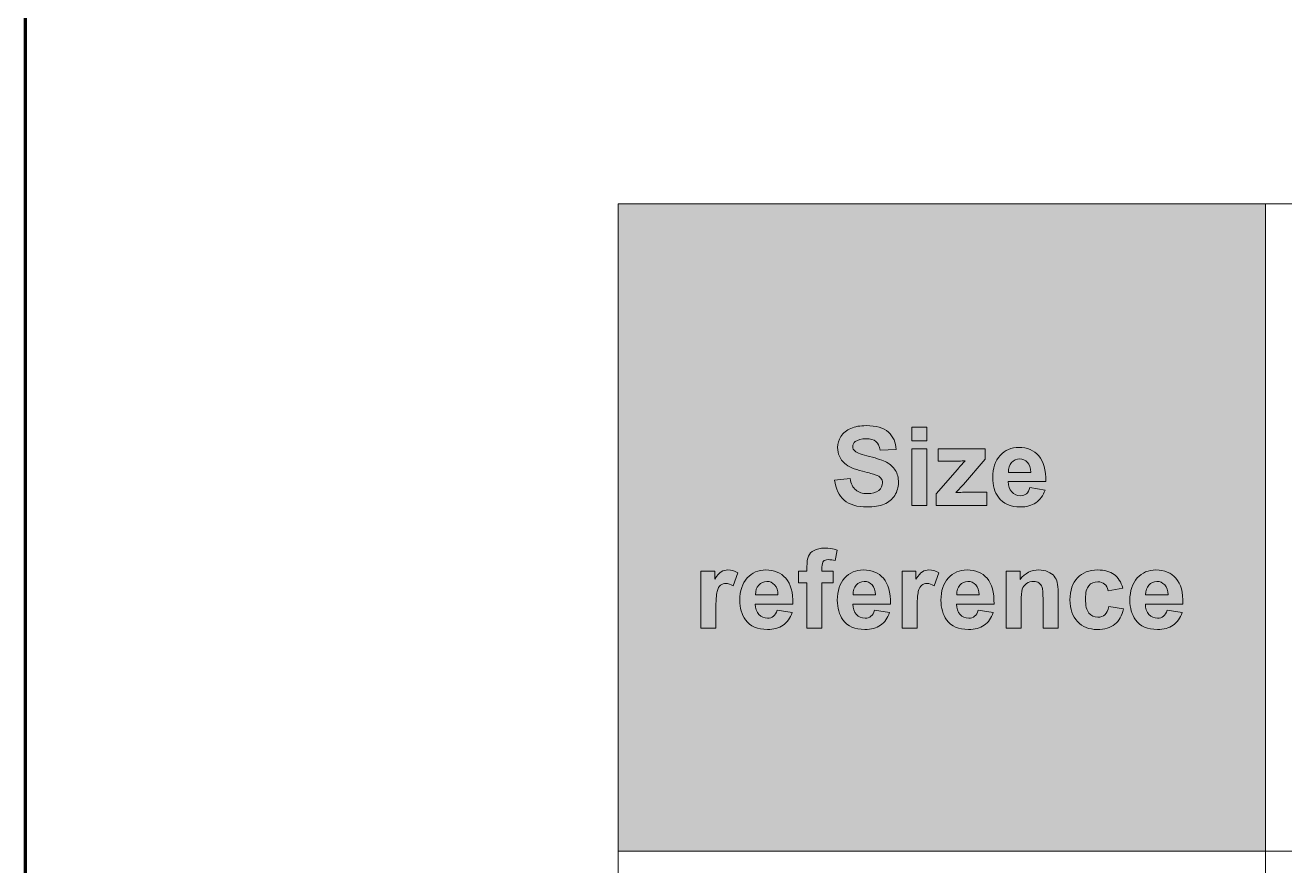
# Model space of a CAD drawing. Header units: millimetres. Extents: x 0 to 420, y -400 to 0.
# Drawn here: x -0.1 to 97.2, y -352.4 to -287.5 of the extents above; entities that cross this region are included whole.
import ezdxf

# ---------------------------------------------------------------- set-up
doc = ezdxf.new("R2010")
doc.units = ezdxf.units.MM
doc.header["$MEASUREMENT"] = 0
doc.layers.add('Layer 1', color=7, linetype='Continuous')

msp = doc.modelspace()

# ---------------------------------------------------------------- hatches: boundary and pattern name
at = {"layer": 'Layer 1', "true_color": 0xed3237}
msp.add_hatch(color=240, dxfattribs=at).paths.add_polyline_path([(45.724, -351.293), (95.724, -351.293), (95.724, -301.293), (45.724, -301.293)])
at = {"layer": 'Layer 1', "true_color": 0xfefefe}
h = msp.add_hatch(color=7, dxfattribs=at)
edge = h.paths.add_edge_path()
edge.add_spline(control_points=[(62.453, -322.635), (62.453, -322.635), (63.647, -322.516), (63.647, -322.516), (63.719, -322.915), (63.862, -323.208), (64.081, -323.395), (64.3, -323.583), (64.595, -323.676), (64.966, -323.676), (65.358, -323.676), (65.655, -323.593), (65.853, -323.426), (66.052, -323.26), (66.153, -323.065), (66.153, -322.842), (66.153, -322.698), (66.11, -322.577), (66.027, -322.475), (65.944, -322.375), (65.797, -322.288), (65.588, -322.214), (65.446, -322.163), (65.121, -322.076), (64.613, -321.949), (63.96, -321.785), (63.501, -321.585), (63.237, -321.346), (62.866, -321.012), (62.681, -320.604), (62.681, -320.123), (62.681, -319.814), (62.769, -319.523), (62.942, -319.254), (63.117, -318.984), (63.368, -318.78), (63.697, -318.638), (64.026, -318.497), (64.421, -318.427), (64.887, -318.427), (65.645, -318.427), (66.216, -318.595), (66.599, -318.932), (66.982, -319.269), (67.183, -319.718), (67.203, -320.281), (67.203, -320.281), (65.975, -320.323), (65.975, -320.323), (65.923, -320.01), (65.811, -319.786), (65.64, -319.649), (65.47, -319.512), (65.213, -319.443), (64.871, -319.443), (64.519, -319.443), (64.242, -319.516), (64.043, -319.663), (63.915, -319.757), (63.85, -319.883), (63.85, -320.041), (63.85, -320.185), (63.91, -320.308), (64.032, -320.409), (64.186, -320.541), (64.559, -320.676), (65.154, -320.817), (65.748, -320.957), (66.187, -321.104), (66.47, -321.253), (66.755, -321.404), (66.978, -321.609), (67.139, -321.87), (67.3, -322.131), (67.38, -322.453), (67.38, -322.835), (67.38, -323.182), (67.284, -323.508), (67.091, -323.812), (66.898, -324.115), (66.625, -324.341), (66.273, -324.488), (65.92, -324.636), (65.48, -324.709), (64.953, -324.709), (64.187, -324.709), (63.599, -324.533), (63.188, -324.179), (62.777, -323.826), (62.533, -323.311), (62.453, -322.635), (62.453, -322.635), (62.453, -322.635), (62.453, -322.635)], knot_values=[0, 0, 0, 0, 1, 1, 1, 2, 2, 2, 3, 3, 3, 4, 4, 4, 5, 5, 5, 6, 6, 6, 7, 7, 7, 8, 8, 8, 9, 9, 9, 10, 10, 10, 11, 11, 11, 12, 12, 12, 13, 13, 13, 14, 14, 14, 15, 15, 15, 16, 16, 16, 17, 17, 17, 18, 18, 18, 19, 19, 19, 20, 20, 20, 21, 21, 21, 22, 22, 22, 23, 23, 23, 24, 24, 24, 25, 25, 25, 26, 26, 26, 27, 27, 27, 28, 28, 28, 29, 29, 29, 30, 30, 30, 31, 31, 31, 31], degree=3, periodic=1)
h.paths.add_polyline_path([(68.413, -319.612), (68.413, -318.537), (69.573, -318.537), (69.573, -319.612)])
h.paths.add_polyline_path([(68.413, -324.599), (68.413, -320.205), (69.573, -320.205), (69.573, -324.599)])
edge = h.paths.add_edge_path()
edge.add_spline(control_points=[(70.291, -324.599), (70.291, -324.599), (70.291, -323.685), (70.291, -323.685), (70.291, -323.685), (71.935, -321.801), (71.935, -321.801), (72.206, -321.492), (72.405, -321.274), (72.535, -321.145), (72.4, -321.153), (72.222, -321.159), (72.002, -321.162), (72.002, -321.162), (70.452, -321.17), (70.452, -321.17), (70.452, -321.17), (70.452, -320.205), (70.452, -320.205), (70.452, -320.205), (74.084, -320.205), (74.084, -320.205), (74.084, -320.205), (74.084, -321.026), (74.084, -321.026), (74.084, -321.026), (72.407, -322.959), (72.407, -322.959), (72.407, -322.959), (71.815, -323.6), (71.815, -323.6), (72.137, -323.583), (72.338, -323.575), (72.415, -323.575), (72.415, -323.575), (74.211, -323.575), (74.211, -323.575), (74.211, -323.575), (74.211, -324.599), (74.211, -324.599), (74.211, -324.599), (70.291, -324.599), (70.291, -324.599), (70.291, -324.599), (70.291, -324.599), (70.291, -324.599)], knot_values=[0, 0, 0, 0, 1, 1, 1, 2, 2, 2, 3, 3, 3, 4, 4, 4, 5, 5, 5, 6, 6, 6, 7, 7, 7, 8, 8, 8, 9, 9, 9, 10, 10, 10, 11, 11, 11, 12, 12, 12, 13, 13, 13, 14, 14, 14, 15, 15, 15, 15], degree=3, periodic=1)
edge = h.paths.add_edge_path()
edge.add_spline(control_points=[(77.539, -323.21), (77.539, -323.21), (78.699, -323.405), (78.699, -323.405), (78.551, -323.83), (78.315, -324.153), (77.995, -324.376), (77.673, -324.598), (77.271, -324.709), (76.79, -324.709), (76.026, -324.709), (75.46, -324.459), (75.095, -323.96), (74.806, -323.559), (74.66, -323.054), (74.66, -322.443), (74.66, -321.715), (74.851, -321.143), (75.23, -320.731), (75.61, -320.318), (76.091, -320.112), (76.673, -320.112), (77.325, -320.112), (77.84, -320.328), (78.218, -320.759), (78.595, -321.191), (78.775, -321.853), (78.758, -322.745), (78.758, -322.745), (75.854, -322.745), (75.854, -322.745), (75.863, -323.089), (75.956, -323.357), (76.135, -323.549), (76.313, -323.741), (76.536, -323.837), (76.801, -323.837), (76.983, -323.837), (77.135, -323.788), (77.258, -323.689), (77.382, -323.59), (77.476, -323.431), (77.539, -323.21), (77.539, -323.21), (77.539, -323.21), (77.539, -323.21)], knot_values=[0, 0, 0, 0, 1, 1, 1, 2, 2, 2, 3, 3, 3, 4, 4, 4, 5, 5, 5, 6, 6, 6, 7, 7, 7, 8, 8, 8, 9, 9, 9, 10, 10, 10, 11, 11, 11, 12, 12, 12, 13, 13, 13, 14, 14, 14, 15, 15, 15, 15], degree=3, periodic=1)
edge = h.paths.add_edge_path()
edge.add_spline(control_points=[(77.607, -322.034), (77.598, -321.696), (77.512, -321.44), (77.347, -321.264), (77.182, -321.088), (76.982, -321.001), (76.745, -321.001), (76.492, -321.001), (76.283, -321.094), (76.118, -321.279), (75.953, -321.463), (75.873, -321.716), (75.875, -322.034), (75.875, -322.034), (77.607, -322.034), (77.607, -322.034), (77.607, -322.034), (77.607, -322.034), (77.607, -322.034)], knot_values=[0, 0, 0, 0, 1, 1, 1, 2, 2, 2, 3, 3, 3, 4, 4, 4, 5, 5, 5, 6, 6, 6, 6], degree=3, periodic=1)
edge = h.paths.add_edge_path()
edge.add_spline(control_points=[(53.283, -334.058), (53.283, -334.058), (52.123, -334.058), (52.123, -334.058), (52.123, -334.058), (52.123, -329.663), (52.123, -329.663), (52.123, -329.663), (53.199, -329.663), (53.199, -329.663), (53.199, -329.663), (53.199, -330.287), (53.199, -330.287), (53.383, -329.992), (53.55, -329.799), (53.698, -329.707), (53.846, -329.615), (54.014, -329.57), (54.202, -329.57), (54.467, -329.57), (54.723, -329.644), (54.968, -329.789), (54.968, -329.789), (54.608, -330.802), (54.608, -330.802), (54.412, -330.675), (54.23, -330.612), (54.062, -330.612), (53.899, -330.612), (53.76, -330.657), (53.647, -330.746), (53.534, -330.836), (53.446, -330.997), (53.381, -331.231), (53.316, -331.465), (53.283, -331.957), (53.283, -332.703), (53.283, -332.703), (53.283, -334.058), (53.283, -334.058), (53.283, -334.058), (53.283, -334.058), (53.283, -334.058)], knot_values=[0, 0, 0, 0, 1, 1, 1, 2, 2, 2, 3, 3, 3, 4, 4, 4, 5, 5, 5, 6, 6, 6, 7, 7, 7, 8, 8, 8, 9, 9, 9, 10, 10, 10, 11, 11, 11, 12, 12, 12, 13, 13, 13, 14, 14, 14, 14], degree=3, periodic=1)
edge = h.paths.add_edge_path()
edge.add_spline(control_points=[(58.009, -332.669), (58.009, -332.669), (59.169, -332.864), (59.169, -332.864), (59.021, -333.289), (58.785, -333.612), (58.465, -333.835), (58.143, -334.056), (57.741, -334.168), (57.26, -334.168), (56.497, -334.168), (55.931, -333.918), (55.565, -333.418), (55.276, -333.018), (55.13, -332.512), (55.13, -331.901), (55.13, -331.173), (55.321, -330.602), (55.701, -330.19), (56.08, -329.776), (56.561, -329.57), (57.143, -329.57), (57.795, -329.57), (58.31, -329.786), (58.688, -330.218), (59.065, -330.65), (59.245, -331.312), (59.228, -332.203), (59.228, -332.203), (56.324, -332.203), (56.324, -332.203), (56.333, -332.548), (56.426, -332.816), (56.605, -333.008), (56.783, -333.2), (57.006, -333.296), (57.271, -333.296), (57.453, -333.296), (57.606, -333.246), (57.728, -333.147), (57.853, -333.049), (57.946, -332.889), (58.009, -332.669), (58.009, -332.669), (58.009, -332.669), (58.009, -332.669)], knot_values=[0, 0, 0, 0, 1, 1, 1, 2, 2, 2, 3, 3, 3, 4, 4, 4, 5, 5, 5, 6, 6, 6, 7, 7, 7, 8, 8, 8, 9, 9, 9, 10, 10, 10, 11, 11, 11, 12, 12, 12, 13, 13, 13, 14, 14, 14, 15, 15, 15, 15], degree=3, periodic=1)
edge = h.paths.add_edge_path()
edge.add_spline(control_points=[(58.077, -331.492), (58.068, -331.155), (57.982, -330.898), (57.817, -330.723), (57.652, -330.547), (57.452, -330.459), (57.215, -330.459), (56.962, -330.459), (56.753, -330.552), (56.588, -330.737), (56.423, -330.922), (56.343, -331.175), (56.345, -331.492), (56.345, -331.492), (58.077, -331.492), (58.077, -331.492), (58.077, -331.492), (58.077, -331.492), (58.077, -331.492)], knot_values=[0, 0, 0, 0, 1, 1, 1, 2, 2, 2, 3, 3, 3, 4, 4, 4, 5, 5, 5, 6, 6, 6, 6], degree=3, periodic=1)
edge = h.paths.add_edge_path()
edge.add_spline(control_points=[(59.67, -329.663), (59.67, -329.663), (60.314, -329.663), (60.314, -329.663), (60.314, -329.663), (60.314, -329.332), (60.314, -329.332), (60.314, -328.962), (60.353, -328.686), (60.432, -328.503), (60.511, -328.32), (60.657, -328.172), (60.868, -328.058), (61.081, -327.943), (61.349, -327.885), (61.674, -327.885), (62.005, -327.885), (62.331, -327.935), (62.65, -328.034), (62.65, -328.034), (62.502, -328.841), (62.502, -328.841), (62.313, -328.797), (62.131, -328.774), (61.956, -328.774), (61.784, -328.774), (61.661, -328.814), (61.586, -328.893), (61.512, -328.972), (61.474, -329.124), (61.474, -329.35), (61.474, -329.35), (61.474, -329.663), (61.474, -329.663), (61.474, -329.663), (62.346, -329.663), (62.346, -329.663), (62.346, -329.663), (62.346, -330.578), (62.346, -330.578), (62.346, -330.578), (61.474, -330.578), (61.474, -330.578), (61.474, -330.578), (61.474, -334.058), (61.474, -334.058), (61.474, -334.058), (60.314, -334.058), (60.314, -334.058), (60.314, -334.058), (60.314, -330.578), (60.314, -330.578), (60.314, -330.578), (59.67, -330.578), (59.67, -330.578), (59.67, -330.578), (59.67, -329.663), (59.67, -329.663), (59.67, -329.663), (59.67, -329.663), (59.67, -329.663)], knot_values=[0, 0, 0, 0, 1, 1, 1, 2, 2, 2, 3, 3, 3, 4, 4, 4, 5, 5, 5, 6, 6, 6, 7, 7, 7, 8, 8, 8, 9, 9, 9, 10, 10, 10, 11, 11, 11, 12, 12, 12, 13, 13, 13, 14, 14, 14, 15, 15, 15, 16, 16, 16, 17, 17, 17, 18, 18, 18, 19, 19, 19, 20, 20, 20, 20], degree=3, periodic=1)
edge = h.paths.add_edge_path()
edge.add_spline(control_points=[(65.538, -332.669), (65.538, -332.669), (66.698, -332.864), (66.698, -332.864), (66.549, -333.289), (66.314, -333.612), (65.993, -333.835), (65.672, -334.056), (65.269, -334.168), (64.788, -334.168), (64.025, -334.168), (63.459, -333.918), (63.093, -333.418), (62.804, -333.018), (62.659, -332.512), (62.659, -331.901), (62.659, -331.173), (62.849, -330.602), (63.229, -330.19), (63.609, -329.776), (64.09, -329.57), (64.671, -329.57), (65.323, -329.57), (65.838, -329.786), (66.216, -330.218), (66.593, -330.65), (66.774, -331.312), (66.757, -332.203), (66.757, -332.203), (63.853, -332.203), (63.853, -332.203), (63.861, -332.548), (63.954, -332.816), (64.133, -333.008), (64.311, -333.2), (64.534, -333.296), (64.799, -333.296), (64.981, -333.296), (65.134, -333.246), (65.257, -333.147), (65.381, -333.049), (65.474, -332.889), (65.538, -332.669), (65.538, -332.669), (65.538, -332.669), (65.538, -332.669)], knot_values=[0, 0, 0, 0, 1, 1, 1, 2, 2, 2, 3, 3, 3, 4, 4, 4, 5, 5, 5, 6, 6, 6, 7, 7, 7, 8, 8, 8, 9, 9, 9, 10, 10, 10, 11, 11, 11, 12, 12, 12, 13, 13, 13, 14, 14, 14, 15, 15, 15, 15], degree=3, periodic=1)
edge = h.paths.add_edge_path()
edge.add_spline(control_points=[(65.605, -331.492), (65.597, -331.155), (65.511, -330.898), (65.346, -330.723), (65.18, -330.547), (64.98, -330.459), (64.743, -330.459), (64.49, -330.459), (64.282, -330.552), (64.117, -330.737), (63.951, -330.922), (63.871, -331.175), (63.874, -331.492), (63.874, -331.492), (65.605, -331.492), (65.605, -331.492), (65.605, -331.492), (65.605, -331.492), (65.605, -331.492)], knot_values=[0, 0, 0, 0, 1, 1, 1, 2, 2, 2, 3, 3, 3, 4, 4, 4, 5, 5, 5, 6, 6, 6, 6], degree=3, periodic=1)
edge = h.paths.add_edge_path()
edge.add_spline(control_points=[(68.816, -334.058), (68.816, -334.058), (67.656, -334.058), (67.656, -334.058), (67.656, -334.058), (67.656, -329.663), (67.656, -329.663), (67.656, -329.663), (68.731, -329.663), (68.731, -329.663), (68.731, -329.663), (68.731, -330.287), (68.731, -330.287), (68.916, -329.992), (69.082, -329.799), (69.23, -329.707), (69.379, -329.615), (69.547, -329.57), (69.734, -329.57), (70, -329.57), (70.255, -329.644), (70.5, -329.789), (70.5, -329.789), (70.141, -330.802), (70.141, -330.802), (69.944, -330.675), (69.762, -330.612), (69.594, -330.612), (69.431, -330.612), (69.293, -330.657), (69.18, -330.746), (69.067, -330.836), (68.978, -330.997), (68.913, -331.231), (68.848, -331.465), (68.816, -331.957), (68.816, -332.703), (68.816, -332.703), (68.816, -334.058), (68.816, -334.058), (68.816, -334.058), (68.816, -334.058), (68.816, -334.058)], knot_values=[0, 0, 0, 0, 1, 1, 1, 2, 2, 2, 3, 3, 3, 4, 4, 4, 5, 5, 5, 6, 6, 6, 7, 7, 7, 8, 8, 8, 9, 9, 9, 10, 10, 10, 11, 11, 11, 12, 12, 12, 13, 13, 13, 14, 14, 14, 14], degree=3, periodic=1)
edge = h.paths.add_edge_path()
edge.add_spline(control_points=[(73.541, -332.669), (73.541, -332.669), (74.701, -332.864), (74.701, -332.864), (74.553, -333.289), (74.318, -333.612), (73.997, -333.835), (73.675, -334.056), (73.273, -334.168), (72.792, -334.168), (72.029, -334.168), (71.463, -333.918), (71.097, -333.418), (70.808, -333.018), (70.663, -332.512), (70.663, -331.901), (70.663, -331.173), (70.853, -330.602), (71.233, -330.19), (71.612, -329.776), (72.094, -329.57), (72.675, -329.57), (73.327, -329.57), (73.842, -329.786), (74.22, -330.218), (74.597, -330.65), (74.778, -331.312), (74.761, -332.203), (74.761, -332.203), (71.856, -332.203), (71.856, -332.203), (71.865, -332.548), (71.958, -332.816), (72.137, -333.008), (72.315, -333.2), (72.538, -333.296), (72.803, -333.296), (72.985, -333.296), (73.138, -333.246), (73.261, -333.147), (73.385, -333.049), (73.478, -332.889), (73.541, -332.669), (73.541, -332.669), (73.541, -332.669), (73.541, -332.669)], knot_values=[0, 0, 0, 0, 1, 1, 1, 2, 2, 2, 3, 3, 3, 4, 4, 4, 5, 5, 5, 6, 6, 6, 7, 7, 7, 8, 8, 8, 9, 9, 9, 10, 10, 10, 11, 11, 11, 12, 12, 12, 13, 13, 13, 14, 14, 14, 15, 15, 15, 15], degree=3, periodic=1)
edge = h.paths.add_edge_path()
edge.add_spline(control_points=[(73.609, -331.492), (73.601, -331.155), (73.515, -330.898), (73.349, -330.723), (73.184, -330.547), (72.984, -330.459), (72.747, -330.459), (72.494, -330.459), (72.286, -330.552), (72.12, -330.737), (71.955, -330.922), (71.875, -331.175), (71.878, -331.492), (71.878, -331.492), (73.609, -331.492), (73.609, -331.492), (73.609, -331.492), (73.609, -331.492), (73.609, -331.492)], knot_values=[0, 0, 0, 0, 1, 1, 1, 2, 2, 2, 3, 3, 3, 4, 4, 4, 5, 5, 5, 6, 6, 6, 6], degree=3, periodic=1)
edge = h.paths.add_edge_path()
edge.add_spline(control_points=[(79.707, -334.058), (79.707, -334.058), (78.547, -334.058), (78.547, -334.058), (78.547, -334.058), (78.547, -331.818), (78.547, -331.818), (78.547, -331.344), (78.521, -331.038), (78.472, -330.9), (78.421, -330.76), (78.341, -330.653), (78.228, -330.575), (78.115, -330.497), (77.979, -330.459), (77.821, -330.459), (77.618, -330.459), (77.436, -330.514), (77.275, -330.624), (77.113, -330.734), (77.003, -330.881), (76.944, -331.062), (76.883, -331.244), (76.853, -331.58), (76.853, -332.071), (76.853, -332.071), (76.853, -334.058), (76.853, -334.058), (76.853, -334.058), (75.693, -334.058), (75.693, -334.058), (75.693, -334.058), (75.693, -329.663), (75.693, -329.663), (75.693, -329.663), (76.769, -329.663), (76.769, -329.663), (76.769, -329.663), (76.769, -330.308), (76.769, -330.308), (77.154, -329.816), (77.638, -329.57), (78.223, -329.57), (78.48, -329.57), (78.716, -329.617), (78.929, -329.709), (79.144, -329.802), (79.304, -329.919), (79.413, -330.061), (79.523, -330.205), (79.599, -330.368), (79.642, -330.55), (79.685, -330.732), (79.707, -330.991), (79.707, -331.33), (79.707, -331.33), (79.707, -334.058), (79.707, -334.058), (79.707, -334.058), (79.707, -334.058), (79.707, -334.058)], knot_values=[0, 0, 0, 0, 1, 1, 1, 2, 2, 2, 3, 3, 3, 4, 4, 4, 5, 5, 5, 6, 6, 6, 7, 7, 7, 8, 8, 8, 9, 9, 9, 10, 10, 10, 11, 11, 11, 12, 12, 12, 13, 13, 13, 14, 14, 14, 15, 15, 15, 16, 16, 16, 17, 17, 17, 18, 18, 18, 19, 19, 19, 20, 20, 20, 20], degree=3, periodic=1)
edge = h.paths.add_edge_path()
edge.add_spline(control_points=[(84.709, -330.967), (84.709, -330.967), (83.566, -331.171), (83.566, -331.171), (83.528, -330.943), (83.44, -330.773), (83.303, -330.657), (83.167, -330.543), (82.99, -330.485), (82.773, -330.485), (82.484, -330.485), (82.252, -330.585), (82.08, -330.785), (81.908, -330.986), (81.822, -331.32), (81.822, -331.79), (81.822, -332.312), (81.909, -332.68), (82.084, -332.896), (82.259, -333.112), (82.493, -333.219), (82.787, -333.219), (83.007, -333.219), (83.188, -333.156), (83.327, -333.03), (83.469, -332.905), (83.567, -332.689), (83.625, -332.381), (83.625, -332.381), (84.768, -332.576), (84.768, -332.576), (84.65, -333.101), (84.423, -333.497), (84.087, -333.766), (83.751, -334.034), (83.301, -334.168), (82.735, -334.168), (82.094, -334.168), (81.582, -333.965), (81.201, -333.56), (80.818, -333.153), (80.628, -332.592), (80.628, -331.873), (80.628, -331.147), (80.82, -330.582), (81.202, -330.177), (81.585, -329.772), (82.103, -329.57), (82.756, -329.57), (83.289, -329.57), (83.714, -329.686), (84.03, -329.916), (84.345, -330.146), (84.571, -330.496), (84.709, -330.967), (84.709, -330.967), (84.709, -330.967), (84.709, -330.967)], knot_values=[0, 0, 0, 0, 1, 1, 1, 2, 2, 2, 3, 3, 3, 4, 4, 4, 5, 5, 5, 6, 6, 6, 7, 7, 7, 8, 8, 8, 9, 9, 9, 10, 10, 10, 11, 11, 11, 12, 12, 12, 13, 13, 13, 14, 14, 14, 15, 15, 15, 16, 16, 16, 17, 17, 17, 18, 18, 18, 19, 19, 19, 19], degree=3, periodic=1)
edge = h.paths.add_edge_path()
edge.add_spline(control_points=[(88.131, -332.669), (88.131, -332.669), (89.291, -332.864), (89.291, -332.864), (89.143, -333.289), (88.907, -333.612), (88.587, -333.835), (88.265, -334.056), (87.863, -334.168), (87.382, -334.168), (86.618, -334.168), (86.052, -333.918), (85.687, -333.418), (85.398, -333.018), (85.252, -332.512), (85.252, -331.901), (85.252, -331.173), (85.443, -330.602), (85.822, -330.19), (86.202, -329.776), (86.683, -329.57), (87.264, -329.57), (87.916, -329.57), (88.432, -329.786), (88.81, -330.218), (89.186, -330.65), (89.367, -331.312), (89.35, -332.203), (89.35, -332.203), (86.446, -332.203), (86.446, -332.203), (86.455, -332.548), (86.548, -332.816), (86.727, -333.008), (86.905, -333.2), (87.128, -333.296), (87.393, -333.296), (87.575, -333.296), (87.727, -333.246), (87.85, -333.147), (87.974, -333.049), (88.067, -332.889), (88.131, -332.669), (88.131, -332.669), (88.131, -332.669), (88.131, -332.669)], knot_values=[0, 0, 0, 0, 1, 1, 1, 2, 2, 2, 3, 3, 3, 4, 4, 4, 5, 5, 5, 6, 6, 6, 7, 7, 7, 8, 8, 8, 9, 9, 9, 10, 10, 10, 11, 11, 11, 12, 12, 12, 13, 13, 13, 14, 14, 14, 15, 15, 15, 15], degree=3, periodic=1)
edge = h.paths.add_edge_path()
edge.add_spline(control_points=[(88.199, -331.492), (88.19, -331.155), (88.104, -330.898), (87.939, -330.723), (87.774, -330.547), (87.573, -330.459), (87.336, -330.459), (87.084, -330.459), (86.875, -330.552), (86.71, -330.737), (86.545, -330.922), (86.464, -331.175), (86.467, -331.492), (86.467, -331.492), (88.199, -331.492), (88.199, -331.492)], knot_values=[0, 0, 0, 0, 1, 1, 1, 2, 2, 2, 3, 3, 3, 4, 4, 4, 5, 5, 5, 5], degree=3, periodic=1)

# ---------------------------------------------------------------- linework, layer by layer
at = {"color": 1, "lineweight": 211, "true_color": 0xff0000}
msp.add_open_spline([(25.206, -0.067), (25.206, -0.067), (394.678, -0.067), (394.678, -0.067), (408.573, -0.067), (419.942, -11.436), (419.942, -25.331), (419.942, -25.331), (419.942, -374.804), (419.942, -374.804), (419.942, -388.699), (408.573, -400.067), (394.678, -400.067), (394.678, -400.067), (25.206, -400.067), (25.206, -400.067), (11.311, -400.067), (-0.058, -388.699), (-0.058, -374.804), (-0.058, -374.804), (-0.058, -25.331), (-0.058, -25.331), (-0.058, -11.436), (11.311, -0.067), (25.206, -0.067)], degree=3, knots=[0, 0, 0, 0, 1, 1, 1, 2, 2, 2, 3, 3, 3, 4, 4, 4, 5, 5, 5, 6, 6, 6, 7, 7, 7, 8, 8, 8, 8], dxfattribs=at)
at = {"layer": 'Layer 1', "lineweight": 0}
for points in [[(45.724, -351.293), (95.724, -351.293), (95.724, -301.293), (45.724, -301.293), (45.724, -351.293)], [(68.413, -319.612), (68.413, -318.537), (69.573, -318.537), (69.573, -319.612), (68.413, -319.612), (68.413, -319.612)], [(68.413, -324.599), (68.413, -320.205), (69.573, -320.205), (69.573, -324.599), (68.413, -324.599), (68.413, -324.599)]]:
    msp.add_lwpolyline(points, dxfattribs=at)
at = {"layer": 'Layer 1', "color": 155, "lineweight": 9, "true_color": 0x3374a9}
for points in [[(45.724, -301.293), (108.224, -301.293)], [(45.724, -301.293), (45.724, -363.793)], [(69.272, -301.293), (131.772, -301.293)], [(95.724, -301.293), (95.724, -363.793)], [(45.724, -320.737), (45.724, -383.237)], [(95.724, -320.737), (95.724, -383.237)], [(45.724, -351.293), (108.224, -351.293)], [(69.272, -351.293), (131.772, -351.293)]]:
    msp.add_lwpolyline(points, dxfattribs=at)
at = {"layer": 'Layer 1', "lineweight": 0}
for points, knots in [([(62.453, -322.635), (62.453, -322.635), (63.647, -322.516), (63.647, -322.516), (63.719, -322.915), (63.862, -323.208), (64.081, -323.395), (64.3, -323.583), (64.595, -323.676), (64.966, -323.676), (65.358, -323.676), (65.655, -323.593), (65.853, -323.426), (66.052, -323.26), (66.153, -323.065), (66.153, -322.842), (66.153, -322.698), (66.11, -322.577), (66.027, -322.475), (65.944, -322.375), (65.797, -322.288), (65.588, -322.214), (65.446, -322.163), (65.121, -322.076), (64.613, -321.949), (63.96, -321.785), (63.501, -321.585), (63.237, -321.346), (62.866, -321.012), (62.681, -320.604), (62.681, -320.123), (62.681, -319.814), (62.769, -319.523), (62.942, -319.254), (63.117, -318.984), (63.368, -318.78), (63.697, -318.638), (64.026, -318.497), (64.421, -318.427), (64.887, -318.427), (65.645, -318.427), (66.216, -318.595), (66.599, -318.932), (66.982, -319.269), (67.183, -319.718), (67.203, -320.281), (67.203, -320.281), (65.975, -320.323), (65.975, -320.323), (65.923, -320.01), (65.811, -319.786), (65.64, -319.649), (65.47, -319.512), (65.213, -319.443), (64.871, -319.443), (64.519, -319.443), (64.242, -319.516), (64.043, -319.663), (63.915, -319.757), (63.85, -319.883), (63.85, -320.041), (63.85, -320.185), (63.91, -320.308), (64.032, -320.409), (64.186, -320.541), (64.559, -320.676), (65.154, -320.817), (65.748, -320.957), (66.187, -321.104), (66.47, -321.253), (66.755, -321.404), (66.978, -321.609), (67.139, -321.87), (67.3, -322.131), (67.38, -322.453), (67.38, -322.835), (67.38, -323.182), (67.284, -323.508), (67.091, -323.812), (66.898, -324.115), (66.625, -324.341), (66.273, -324.488), (65.92, -324.636), (65.48, -324.709), (64.953, -324.709), (64.187, -324.709), (63.599, -324.533), (63.188, -324.179), (62.777, -323.826), (62.533, -323.311), (62.453, -322.635), (62.453, -322.635), (62.453, -322.635), (62.453, -322.635)], [0, 0, 0, 0, 1, 1, 1, 2, 2, 2, 3, 3, 3, 4, 4, 4, 5, 5, 5, 6, 6, 6, 7, 7, 7, 8, 8, 8, 9, 9, 9, 10, 10, 10, 11, 11, 11, 12, 12, 12, 13, 13, 13, 14, 14, 14, 15, 15, 15, 16, 16, 16, 17, 17, 17, 18, 18, 18, 19, 19, 19, 20, 20, 20, 21, 21, 21, 22, 22, 22, 23, 23, 23, 24, 24, 24, 25, 25, 25, 26, 26, 26, 27, 27, 27, 28, 28, 28, 29, 29, 29, 30, 30, 30, 31, 31, 31, 31]), ([(70.291, -324.599), (70.291, -324.599), (70.291, -323.685), (70.291, -323.685), (70.291, -323.685), (71.935, -321.801), (71.935, -321.801), (72.206, -321.492), (72.405, -321.274), (72.535, -321.145), (72.4, -321.153), (72.222, -321.159), (72.002, -321.162), (72.002, -321.162), (70.452, -321.17), (70.452, -321.17), (70.452, -321.17), (70.452, -320.205), (70.452, -320.205), (70.452, -320.205), (74.084, -320.205), (74.084, -320.205), (74.084, -320.205), (74.084, -321.026), (74.084, -321.026), (74.084, -321.026), (72.407, -322.959), (72.407, -322.959), (72.407, -322.959), (71.815, -323.6), (71.815, -323.6), (72.137, -323.583), (72.338, -323.575), (72.415, -323.575), (72.415, -323.575), (74.211, -323.575), (74.211, -323.575), (74.211, -323.575), (74.211, -324.599), (74.211, -324.599), (74.211, -324.599), (70.291, -324.599), (70.291, -324.599), (70.291, -324.599), (70.291, -324.599), (70.291, -324.599)], [0, 0, 0, 0, 1, 1, 1, 2, 2, 2, 3, 3, 3, 4, 4, 4, 5, 5, 5, 6, 6, 6, 7, 7, 7, 8, 8, 8, 9, 9, 9, 10, 10, 10, 11, 11, 11, 12, 12, 12, 13, 13, 13, 14, 14, 14, 15, 15, 15, 15]), ([(77.539, -323.21), (77.539, -323.21), (78.699, -323.405), (78.699, -323.405), (78.551, -323.83), (78.315, -324.153), (77.995, -324.376), (77.673, -324.598), (77.271, -324.709), (76.79, -324.709), (76.026, -324.709), (75.46, -324.459), (75.095, -323.96), (74.806, -323.559), (74.66, -323.054), (74.66, -322.443), (74.66, -321.715), (74.851, -321.143), (75.23, -320.731), (75.61, -320.318), (76.091, -320.112), (76.673, -320.112), (77.325, -320.112), (77.84, -320.328), (78.218, -320.759), (78.595, -321.191), (78.775, -321.853), (78.758, -322.745), (78.758, -322.745), (75.854, -322.745), (75.854, -322.745), (75.863, -323.089), (75.956, -323.357), (76.135, -323.549), (76.313, -323.741), (76.536, -323.837), (76.801, -323.837), (76.983, -323.837), (77.135, -323.788), (77.258, -323.689), (77.382, -323.59), (77.476, -323.431), (77.539, -323.21), (77.539, -323.21), (77.539, -323.21), (77.539, -323.21)], [0, 0, 0, 0, 1, 1, 1, 2, 2, 2, 3, 3, 3, 4, 4, 4, 5, 5, 5, 6, 6, 6, 7, 7, 7, 8, 8, 8, 9, 9, 9, 10, 10, 10, 11, 11, 11, 12, 12, 12, 13, 13, 13, 14, 14, 14, 15, 15, 15, 15]), ([(77.607, -322.034), (77.598, -321.696), (77.512, -321.44), (77.347, -321.264), (77.182, -321.088), (76.982, -321.001), (76.745, -321.001), (76.492, -321.001), (76.283, -321.094), (76.118, -321.279), (75.953, -321.463), (75.873, -321.716), (75.875, -322.034), (75.875, -322.034), (77.607, -322.034), (77.607, -322.034), (77.607, -322.034), (77.607, -322.034), (77.607, -322.034)], [0, 0, 0, 0, 1, 1, 1, 2, 2, 2, 3, 3, 3, 4, 4, 4, 5, 5, 5, 6, 6, 6, 6]), ([(59.67, -329.663), (59.67, -329.663), (60.314, -329.663), (60.314, -329.663), (60.314, -329.663), (60.314, -329.332), (60.314, -329.332), (60.314, -328.962), (60.353, -328.686), (60.432, -328.503), (60.511, -328.32), (60.657, -328.172), (60.868, -328.058), (61.081, -327.943), (61.349, -327.885), (61.674, -327.885), (62.005, -327.885), (62.331, -327.935), (62.65, -328.034), (62.65, -328.034), (62.502, -328.841), (62.502, -328.841), (62.313, -328.797), (62.131, -328.774), (61.956, -328.774), (61.784, -328.774), (61.661, -328.814), (61.586, -328.893), (61.512, -328.972), (61.474, -329.124), (61.474, -329.35), (61.474, -329.35), (61.474, -329.663), (61.474, -329.663), (61.474, -329.663), (62.346, -329.663), (62.346, -329.663), (62.346, -329.663), (62.346, -330.578), (62.346, -330.578), (62.346, -330.578), (61.474, -330.578), (61.474, -330.578), (61.474, -330.578), (61.474, -334.058), (61.474, -334.058), (61.474, -334.058), (60.314, -334.058), (60.314, -334.058), (60.314, -334.058), (60.314, -330.578), (60.314, -330.578), (60.314, -330.578), (59.67, -330.578), (59.67, -330.578), (59.67, -330.578), (59.67, -329.663), (59.67, -329.663), (59.67, -329.663), (59.67, -329.663), (59.67, -329.663)], [0, 0, 0, 0, 1, 1, 1, 2, 2, 2, 3, 3, 3, 4, 4, 4, 5, 5, 5, 6, 6, 6, 7, 7, 7, 8, 8, 8, 9, 9, 9, 10, 10, 10, 11, 11, 11, 12, 12, 12, 13, 13, 13, 14, 14, 14, 15, 15, 15, 16, 16, 16, 17, 17, 17, 18, 18, 18, 19, 19, 19, 20, 20, 20, 20]), ([(53.283, -334.058), (53.283, -334.058), (52.123, -334.058), (52.123, -334.058), (52.123, -334.058), (52.123, -329.663), (52.123, -329.663), (52.123, -329.663), (53.199, -329.663), (53.199, -329.663), (53.199, -329.663), (53.199, -330.287), (53.199, -330.287), (53.383, -329.992), (53.55, -329.799), (53.698, -329.707), (53.846, -329.615), (54.014, -329.57), (54.202, -329.57), (54.467, -329.57), (54.723, -329.644), (54.968, -329.789), (54.968, -329.789), (54.608, -330.802), (54.608, -330.802), (54.412, -330.675), (54.23, -330.612), (54.062, -330.612), (53.899, -330.612), (53.76, -330.657), (53.647, -330.746), (53.534, -330.836), (53.446, -330.997), (53.381, -331.231), (53.316, -331.465), (53.283, -331.957), (53.283, -332.703), (53.283, -332.703), (53.283, -334.058), (53.283, -334.058), (53.283, -334.058), (53.283, -334.058), (53.283, -334.058)], [0, 0, 0, 0, 1, 1, 1, 2, 2, 2, 3, 3, 3, 4, 4, 4, 5, 5, 5, 6, 6, 6, 7, 7, 7, 8, 8, 8, 9, 9, 9, 10, 10, 10, 11, 11, 11, 12, 12, 12, 13, 13, 13, 14, 14, 14, 14]), ([(58.009, -332.669), (58.009, -332.669), (59.169, -332.864), (59.169, -332.864), (59.021, -333.289), (58.785, -333.612), (58.465, -333.835), (58.143, -334.056), (57.741, -334.168), (57.26, -334.168), (56.497, -334.168), (55.931, -333.918), (55.565, -333.418), (55.276, -333.018), (55.13, -332.512), (55.13, -331.901), (55.13, -331.173), (55.321, -330.602), (55.701, -330.19), (56.08, -329.776), (56.561, -329.57), (57.143, -329.57), (57.795, -329.57), (58.31, -329.786), (58.688, -330.218), (59.065, -330.65), (59.245, -331.312), (59.228, -332.203), (59.228, -332.203), (56.324, -332.203), (56.324, -332.203), (56.333, -332.548), (56.426, -332.816), (56.605, -333.008), (56.783, -333.2), (57.006, -333.296), (57.271, -333.296), (57.453, -333.296), (57.606, -333.246), (57.728, -333.147), (57.853, -333.049), (57.946, -332.889), (58.009, -332.669), (58.009, -332.669), (58.009, -332.669), (58.009, -332.669)], [0, 0, 0, 0, 1, 1, 1, 2, 2, 2, 3, 3, 3, 4, 4, 4, 5, 5, 5, 6, 6, 6, 7, 7, 7, 8, 8, 8, 9, 9, 9, 10, 10, 10, 11, 11, 11, 12, 12, 12, 13, 13, 13, 14, 14, 14, 15, 15, 15, 15]), ([(65.538, -332.669), (65.538, -332.669), (66.698, -332.864), (66.698, -332.864), (66.549, -333.289), (66.314, -333.612), (65.993, -333.835), (65.672, -334.056), (65.269, -334.168), (64.788, -334.168), (64.025, -334.168), (63.459, -333.918), (63.093, -333.418), (62.804, -333.018), (62.659, -332.512), (62.659, -331.901), (62.659, -331.173), (62.849, -330.602), (63.229, -330.19), (63.609, -329.776), (64.09, -329.57), (64.671, -329.57), (65.323, -329.57), (65.838, -329.786), (66.216, -330.218), (66.593, -330.65), (66.774, -331.312), (66.757, -332.203), (66.757, -332.203), (63.853, -332.203), (63.853, -332.203), (63.861, -332.548), (63.954, -332.816), (64.133, -333.008), (64.311, -333.2), (64.534, -333.296), (64.799, -333.296), (64.981, -333.296), (65.134, -333.246), (65.257, -333.147), (65.381, -333.049), (65.474, -332.889), (65.538, -332.669), (65.538, -332.669), (65.538, -332.669), (65.538, -332.669)], [0, 0, 0, 0, 1, 1, 1, 2, 2, 2, 3, 3, 3, 4, 4, 4, 5, 5, 5, 6, 6, 6, 7, 7, 7, 8, 8, 8, 9, 9, 9, 10, 10, 10, 11, 11, 11, 12, 12, 12, 13, 13, 13, 14, 14, 14, 15, 15, 15, 15]), ([(68.816, -334.058), (68.816, -334.058), (67.656, -334.058), (67.656, -334.058), (67.656, -334.058), (67.656, -329.663), (67.656, -329.663), (67.656, -329.663), (68.731, -329.663), (68.731, -329.663), (68.731, -329.663), (68.731, -330.287), (68.731, -330.287), (68.916, -329.992), (69.082, -329.799), (69.23, -329.707), (69.379, -329.615), (69.547, -329.57), (69.734, -329.57), (70, -329.57), (70.255, -329.644), (70.5, -329.789), (70.5, -329.789), (70.141, -330.802), (70.141, -330.802), (69.944, -330.675), (69.762, -330.612), (69.594, -330.612), (69.431, -330.612), (69.293, -330.657), (69.18, -330.746), (69.067, -330.836), (68.978, -330.997), (68.913, -331.231), (68.848, -331.465), (68.816, -331.957), (68.816, -332.703), (68.816, -332.703), (68.816, -334.058), (68.816, -334.058), (68.816, -334.058), (68.816, -334.058), (68.816, -334.058)], [0, 0, 0, 0, 1, 1, 1, 2, 2, 2, 3, 3, 3, 4, 4, 4, 5, 5, 5, 6, 6, 6, 7, 7, 7, 8, 8, 8, 9, 9, 9, 10, 10, 10, 11, 11, 11, 12, 12, 12, 13, 13, 13, 14, 14, 14, 14]), ([(73.541, -332.669), (73.541, -332.669), (74.701, -332.864), (74.701, -332.864), (74.553, -333.289), (74.318, -333.612), (73.997, -333.835), (73.675, -334.056), (73.273, -334.168), (72.792, -334.168), (72.029, -334.168), (71.463, -333.918), (71.097, -333.418), (70.808, -333.018), (70.663, -332.512), (70.663, -331.901), (70.663, -331.173), (70.853, -330.602), (71.233, -330.19), (71.612, -329.776), (72.094, -329.57), (72.675, -329.57), (73.327, -329.57), (73.842, -329.786), (74.22, -330.218), (74.597, -330.65), (74.778, -331.312), (74.761, -332.203), (74.761, -332.203), (71.856, -332.203), (71.856, -332.203), (71.865, -332.548), (71.958, -332.816), (72.137, -333.008), (72.315, -333.2), (72.538, -333.296), (72.803, -333.296), (72.985, -333.296), (73.138, -333.246), (73.261, -333.147), (73.385, -333.049), (73.478, -332.889), (73.541, -332.669), (73.541, -332.669), (73.541, -332.669), (73.541, -332.669)], [0, 0, 0, 0, 1, 1, 1, 2, 2, 2, 3, 3, 3, 4, 4, 4, 5, 5, 5, 6, 6, 6, 7, 7, 7, 8, 8, 8, 9, 9, 9, 10, 10, 10, 11, 11, 11, 12, 12, 12, 13, 13, 13, 14, 14, 14, 15, 15, 15, 15]), ([(79.707, -334.058), (79.707, -334.058), (78.547, -334.058), (78.547, -334.058), (78.547, -334.058), (78.547, -331.818), (78.547, -331.818), (78.547, -331.344), (78.521, -331.038), (78.472, -330.9), (78.421, -330.76), (78.341, -330.653), (78.228, -330.575), (78.115, -330.497), (77.979, -330.459), (77.821, -330.459), (77.618, -330.459), (77.436, -330.514), (77.275, -330.624), (77.113, -330.734), (77.003, -330.881), (76.944, -331.062), (76.883, -331.244), (76.853, -331.58), (76.853, -332.071), (76.853, -332.071), (76.853, -334.058), (76.853, -334.058), (76.853, -334.058), (75.693, -334.058), (75.693, -334.058), (75.693, -334.058), (75.693, -329.663), (75.693, -329.663), (75.693, -329.663), (76.769, -329.663), (76.769, -329.663), (76.769, -329.663), (76.769, -330.308), (76.769, -330.308), (77.154, -329.816), (77.638, -329.57), (78.223, -329.57), (78.48, -329.57), (78.716, -329.617), (78.929, -329.709), (79.144, -329.802), (79.304, -329.919), (79.413, -330.061), (79.523, -330.205), (79.599, -330.368), (79.642, -330.55), (79.685, -330.732), (79.707, -330.991), (79.707, -331.33), (79.707, -331.33), (79.707, -334.058), (79.707, -334.058), (79.707, -334.058), (79.707, -334.058), (79.707, -334.058)], [0, 0, 0, 0, 1, 1, 1, 2, 2, 2, 3, 3, 3, 4, 4, 4, 5, 5, 5, 6, 6, 6, 7, 7, 7, 8, 8, 8, 9, 9, 9, 10, 10, 10, 11, 11, 11, 12, 12, 12, 13, 13, 13, 14, 14, 14, 15, 15, 15, 16, 16, 16, 17, 17, 17, 18, 18, 18, 19, 19, 19, 20, 20, 20, 20]), ([(84.709, -330.967), (84.709, -330.967), (83.566, -331.171), (83.566, -331.171), (83.528, -330.943), (83.44, -330.773), (83.303, -330.657), (83.167, -330.543), (82.99, -330.485), (82.773, -330.485), (82.484, -330.485), (82.252, -330.585), (82.08, -330.785), (81.908, -330.986), (81.822, -331.32), (81.822, -331.79), (81.822, -332.312), (81.909, -332.68), (82.084, -332.896), (82.259, -333.112), (82.493, -333.219), (82.787, -333.219), (83.007, -333.219), (83.188, -333.156), (83.327, -333.03), (83.469, -332.905), (83.567, -332.689), (83.625, -332.381), (83.625, -332.381), (84.768, -332.576), (84.768, -332.576), (84.65, -333.101), (84.423, -333.497), (84.087, -333.766), (83.751, -334.034), (83.301, -334.168), (82.735, -334.168), (82.094, -334.168), (81.582, -333.965), (81.201, -333.56), (80.818, -333.153), (80.628, -332.592), (80.628, -331.873), (80.628, -331.147), (80.82, -330.582), (81.202, -330.177), (81.585, -329.772), (82.103, -329.57), (82.756, -329.57), (83.289, -329.57), (83.714, -329.686), (84.03, -329.916), (84.345, -330.146), (84.571, -330.496), (84.709, -330.967), (84.709, -330.967), (84.709, -330.967), (84.709, -330.967)], [0, 0, 0, 0, 1, 1, 1, 2, 2, 2, 3, 3, 3, 4, 4, 4, 5, 5, 5, 6, 6, 6, 7, 7, 7, 8, 8, 8, 9, 9, 9, 10, 10, 10, 11, 11, 11, 12, 12, 12, 13, 13, 13, 14, 14, 14, 15, 15, 15, 16, 16, 16, 17, 17, 17, 18, 18, 18, 19, 19, 19, 19]), ([(88.131, -332.669), (88.131, -332.669), (89.291, -332.864), (89.291, -332.864), (89.143, -333.289), (88.907, -333.612), (88.587, -333.835), (88.265, -334.056), (87.863, -334.168), (87.382, -334.168), (86.618, -334.168), (86.052, -333.918), (85.687, -333.418), (85.398, -333.018), (85.252, -332.512), (85.252, -331.901), (85.252, -331.173), (85.443, -330.602), (85.822, -330.19), (86.202, -329.776), (86.683, -329.57), (87.264, -329.57), (87.916, -329.57), (88.432, -329.786), (88.81, -330.218), (89.186, -330.65), (89.367, -331.312), (89.35, -332.203), (89.35, -332.203), (86.446, -332.203), (86.446, -332.203), (86.455, -332.548), (86.548, -332.816), (86.727, -333.008), (86.905, -333.2), (87.128, -333.296), (87.393, -333.296), (87.575, -333.296), (87.727, -333.246), (87.85, -333.147), (87.974, -333.049), (88.067, -332.889), (88.131, -332.669), (88.131, -332.669), (88.131, -332.669), (88.131, -332.669)], [0, 0, 0, 0, 1, 1, 1, 2, 2, 2, 3, 3, 3, 4, 4, 4, 5, 5, 5, 6, 6, 6, 7, 7, 7, 8, 8, 8, 9, 9, 9, 10, 10, 10, 11, 11, 11, 12, 12, 12, 13, 13, 13, 14, 14, 14, 15, 15, 15, 15]), ([(58.077, -331.492), (58.068, -331.155), (57.982, -330.898), (57.817, -330.723), (57.652, -330.547), (57.452, -330.459), (57.215, -330.459), (56.962, -330.459), (56.753, -330.552), (56.588, -330.737), (56.423, -330.922), (56.343, -331.175), (56.345, -331.492), (56.345, -331.492), (58.077, -331.492), (58.077, -331.492), (58.077, -331.492), (58.077, -331.492), (58.077, -331.492)], [0, 0, 0, 0, 1, 1, 1, 2, 2, 2, 3, 3, 3, 4, 4, 4, 5, 5, 5, 6, 6, 6, 6]), ([(65.605, -331.492), (65.597, -331.155), (65.511, -330.898), (65.346, -330.723), (65.18, -330.547), (64.98, -330.459), (64.743, -330.459), (64.49, -330.459), (64.282, -330.552), (64.117, -330.737), (63.951, -330.922), (63.871, -331.175), (63.874, -331.492), (63.874, -331.492), (65.605, -331.492), (65.605, -331.492), (65.605, -331.492), (65.605, -331.492), (65.605, -331.492)], [0, 0, 0, 0, 1, 1, 1, 2, 2, 2, 3, 3, 3, 4, 4, 4, 5, 5, 5, 6, 6, 6, 6]), ([(73.609, -331.492), (73.601, -331.155), (73.515, -330.898), (73.349, -330.723), (73.184, -330.547), (72.984, -330.459), (72.747, -330.459), (72.494, -330.459), (72.286, -330.552), (72.12, -330.737), (71.955, -330.922), (71.875, -331.175), (71.878, -331.492), (71.878, -331.492), (73.609, -331.492), (73.609, -331.492), (73.609, -331.492), (73.609, -331.492), (73.609, -331.492)], [0, 0, 0, 0, 1, 1, 1, 2, 2, 2, 3, 3, 3, 4, 4, 4, 5, 5, 5, 6, 6, 6, 6]), ([(88.199, -331.492), (88.19, -331.155), (88.104, -330.898), (87.939, -330.723), (87.774, -330.547), (87.573, -330.459), (87.336, -330.459), (87.084, -330.459), (86.875, -330.552), (86.71, -330.737), (86.545, -330.922), (86.464, -331.175), (86.467, -331.492), (86.467, -331.492), (88.199, -331.492), (88.199, -331.492)], [0, 0, 0, 0, 1, 1, 1, 2, 2, 2, 3, 3, 3, 4, 4, 4, 5, 5, 5, 5])]:
    msp.add_open_spline(points, degree=3, knots=knots, dxfattribs=at)

doc.saveas('drawing.dxf')
